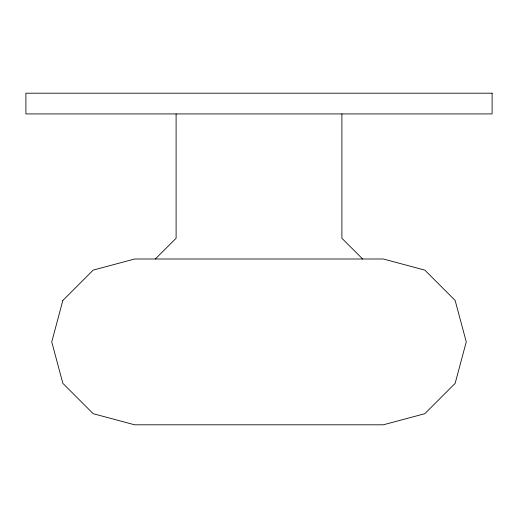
<?xml version="1.0" encoding="UTF-8"?>
<svg xmlns="http://www.w3.org/2000/svg" width="518" height="518" viewBox="0 0 518 518"><rect width="100%" height="100%" fill="white"/><g stroke="black" fill="none" stroke-linecap="round" stroke-linejoin="round"><path stroke-width="0.78" d="M155.329 259L176.101 238.274L176.101 113.921M362.671 259L341.899 238.274L341.899 113.921M62.853 300.453L51.742 341.899L62.853 383.352L93.195 413.701L134.648 424.805L383.352 424.805L424.805 413.701L455.147 383.352L466.258 341.899L455.147 300.453L424.805 270.105L383.352 259L134.648 259L93.195 270.105L62.853 300.453M492.1 93.195L25.9 93.195L25.9 113.921L492.1 113.921L492.1 93.195"/></g></svg>
